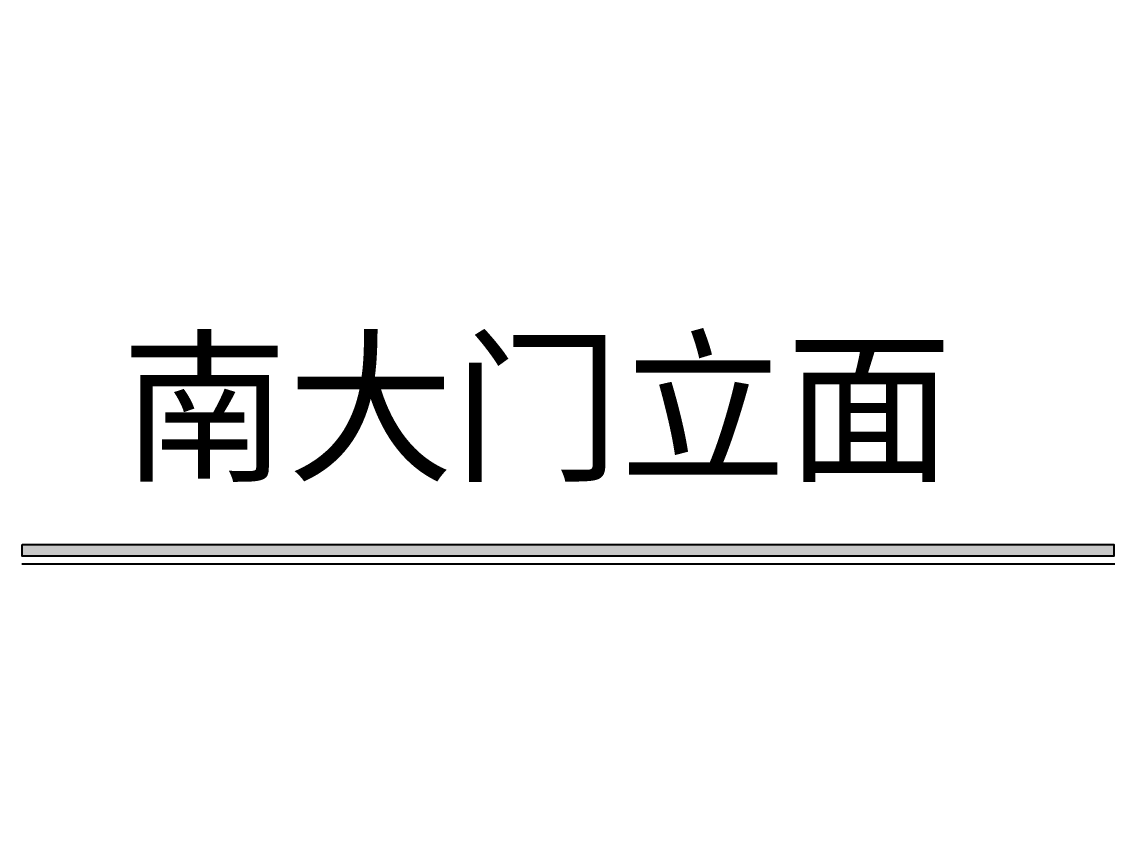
# Model space of a CAD drawing. Extents: x -1237597 to -1121401, y 701438 to 763997.
# Drawn here: x -1144643 to -1139683, y 726307 to 729978 of the extents above; entities that cross this region are included whole.
import ezdxf

# ---------------------------------------------------------------- set-up
doc = ezdxf.new("R2010")
doc.units = 0
doc.header["$LTSCALE"] = 300
doc.header["$MEASUREMENT"] = 0
doc.header["$PDMODE"] = 2
doc.layers.get('0').update_dxf_attribs({"linetype": 'CONTINUOUS'})
doc.layers.get('DEFPOINTS').update_dxf_attribs({"linetype": 'CONTINUOUS'})
doc.layers.add('3', color=3, linetype='CONTINUOUS')
doc.layers.add('LAYER1', color=7, linetype='CONTINUOUS')
doc.styles.add('HT', font='simhei.ttf', dxfattribs={"height": 200})
doc.styles.get("Standard").update_dxf_attribs({"font": 'simsun.ttf', "height": 200})
doc.dimstyles.get("Standard").update_dxf_attribs({"dimtxt": 2.5, "dimasz": 2.5, "dimexe": 1.25, "dimexo": 0.625, "dimtad": 1, "dimdec": 0, "dimtxsty": 'STANDARD', "dimblk1": 'ARCHTICK', "dimblk2": 'ARCHTICK', "dimsah": 1, "dimcen": 2.5, "dimazin": 3, "dimtfac": 1, "dimtdec": 0, "dimtmove": 0, "dimatfit": 3, "dimtolj": 1, "dimtzin": 0})

# ---------------------------------------------------------------- blocks, each defined once
blk = doc.blocks.new('_ARCHTICK')
at = {"color": 0, "linetype": 'BYBLOCK', "const_width": 0.15}
blk.add_lwpolyline([(-0.5, -0.5), (0.5, 0.5)], dxfattribs=at)
blk = doc.blocks.new('*D4')
at = {"color": 0, "linetype": 'BYBLOCK'}
blk.add_line((-1096262.8, 749666.9), (-1092565, 756263.8), dxfattribs=at)
at = {"layer": 'DEFPOINTS', "color": 0, "linetype": 'BYBLOCK'}
for p in [(-1092565, 756263.8), (-1101386.8, 740525.7)]:
    blk.add_point(p, dxfattribs=at)
at = {"color": 0, "linetype": 'BYBLOCK', "xscale": 2.5, "yscale": 2.5, "zscale": 2.5, "rotation": 60.72785730444207}
blk.add_blockref('_ARCHTICK', (-1092565, 756263.8), dxfattribs=at)
at = {"color": 0, "linetype": 'BYBLOCK', "insert": (-1096499.7, 749244.3), "char_height": 200, "attachment_point": 5, "rotation": 60.7279}
blk.add_mtext('\\A1;R18,042', dxfattribs=at)

msp = doc.modelspace()

# ---------------------------------------------------------------- hatches: boundary and pattern name
at = {"layer": '3'}
h = msp.add_hatch(dxfattribs=at)
h.set_pattern_fill('ANSI31', color=3, style=0)
h.set_pattern_definition([(45, (-41119.75649, -18092.59311), (-0.088388347648, 0.088388347648), [])])
h.paths.add_polyline_path([(-1139714.5, 727566.4), (-1139714.5, 727618.2), (-1144642.7, 727618.2), (-1144642.7, 727566.4)])

# ---------------------------------------------------------------- linework, layer by layer
at = {"layer": '3', "color": 3}
msp.add_line((-1144642.8, 727531.3), (-1139711.1, 727531.3), dxfattribs=at)
msp.add_lwpolyline([(-1144642.7, 727618.2), (-1139714.5, 727618.2), (-1139714.5, 727566.4), (-1144642.7, 727566.4)], close=True, dxfattribs=at)

# ---------------------------------------------------------------- texts
at = {"layer": 'LAYER1', "color": 3, "linetype": 'BYBLOCK', "insert": (-1144194.8, 728511.5), "char_height": 550, "width": 3901.108, "attachment_point": 1, "style": 'HT'}
msp.add_mtext('南大门立面', dxfattribs=at)

# ---------------------------------------------------------------- dimensions: what is measured, and where the dimension line sits
at = {"layer": '3', "color": 3}
dim = msp.add_radius_dim(center=(-1141956.9, 724263.8), mpoint=(-1133135.1, 740001.9), dimstyle='STANDARD', dxfattribs=at)
dim.commit()
dim.dimension.update_dxf_attribs({"geometry": '*D4', "text_midpoint": (-1137069.8, 732982.4), "dimtype": 164, "insert": (-40570.1, -16261.9)})

doc.saveas('drawing.dxf')
